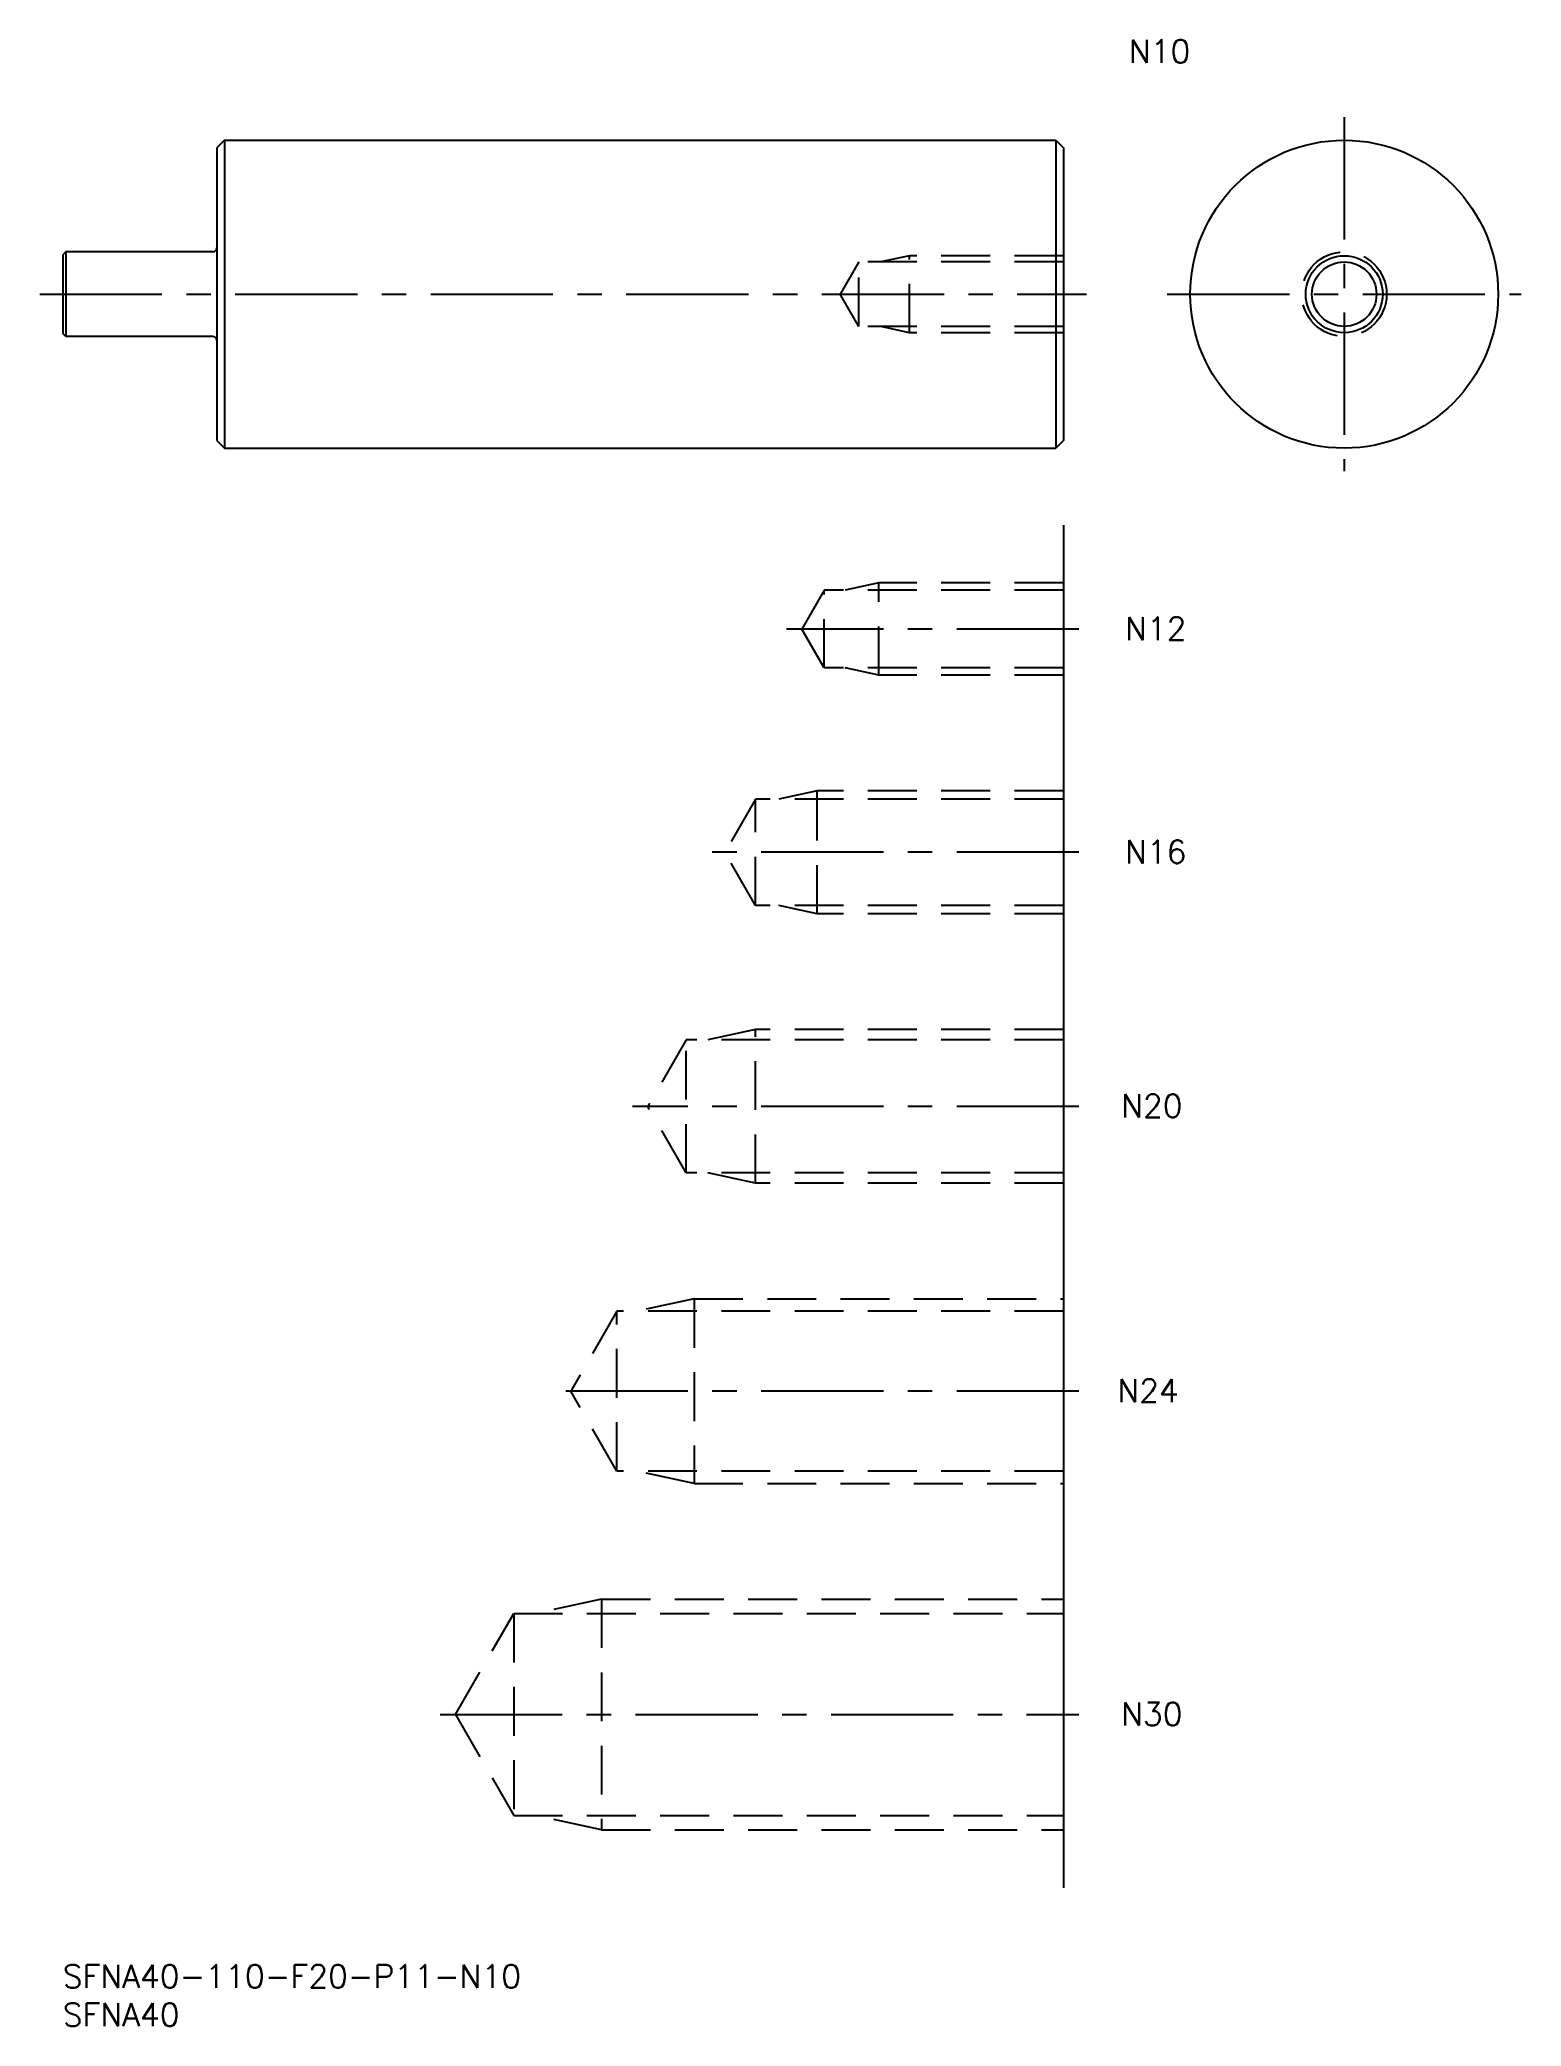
# Model space of a CAD drawing. Extents: x -3 to 189, y -8 to 250.
import ezdxf

# ---------------------------------------------------------------- set-up
doc = ezdxf.new("R2010")
doc.units = 0
doc.header["$LTSCALE"] = 0.5
doc.linetypes.add('CENTER', pattern=[50.8, 31.75, -6.35, 6.35, -6.35])
doc.linetypes.add('DASHED', pattern=[19.05, 12.7, -6.35])
for name, color, linetype in [('MSM_CENTER', 1, 'CENTER'), ('MSM_CONTINUOUS', 7, 'CONTINUOUS'), ('MSM_DASHED', 4, 'DASHED'), ('MSM_NARROW', 5, 'CONTINUOUS'), ('MSM_PART_NUMBER', 7, 'CONTINUOUS')]:
    doc.layers.add(name, color=color, linetype=linetype)
doc.styles.get("Standard").update_dxf_attribs({"font": 'txt.shx', "height": 3, "bigfont": 'bigfont.shx'})

# ---------------------------------------------------------------- blocks, each defined once
blk = doc.blocks.new('*U4')
at = {"layer": 'MSM_PART_NUMBER'}
blk.add_text('SFNA40-110-F20-P11-N10', height=3, dxfattribs=at).set_placement((0, -3))
blk = doc.blocks.new('*U5')
at = {"layer": 'MSM_PART_NUMBER'}
blk.add_text('SFNA40', height=3, dxfattribs=at).set_placement((0, -8))
blk = doc.blocks.new('*U6')
at = {"layer": 'MSM_PART_NUMBER'}
blk.add_text('N30', height=3, dxfattribs=at).set_placement((137.5, 31.06))
blk = doc.blocks.new('*U7')
at = {"layer": 'MSM_PART_NUMBER'}
blk.add_text('N24', height=3, dxfattribs=at).set_placement((137, 73.06))
blk = doc.blocks.new('*U8')
at = {"layer": 'MSM_PART_NUMBER'}
blk.add_text('N20', height=3, dxfattribs=at).set_placement((137.5, 110.06))
blk = doc.blocks.new('*U9')
at = {"layer": 'MSM_PART_NUMBER'}
blk.add_text('N16', height=3, dxfattribs=at).set_placement((138, 143.06))
blk = doc.blocks.new('*U10')
at = {"layer": 'MSM_PART_NUMBER'}
blk.add_text('N12', height=3, dxfattribs=at).set_placement((138, 172.06))
blk = doc.blocks.new('*U11')
at = {"layer": 'MSM_PART_NUMBER'}
blk.add_text('N10', height=3, dxfattribs=at).set_placement((138.5, 247.05))

msp = doc.modelspace()

# ---------------------------------------------------------------- linework, layer by layer
at = {"layer": 'MSM_CENTER'}
for p, q in [((166.47, 240), (166.47, 194)), ((-3, 217), (133, 217)), ((143.47, 217), (189.47, 217)), ((132, 173.5), (94, 173.5)), ((132, 144.5), (84, 144.5)), ((132, 111.5), (74, 111.5)), ((132, 74.5), (64, 74.5)), ((49, 32.5), (132, 32.5))]:
    msp.add_line(p, q, dxfattribs=at)
at = {"layer": 'MSM_CONTINUOUS'}
for p, q in [((21, 237), (20, 236)), ((20, 236), (20, 198)), ((21, 237), (21, 197)), ((21, 237), (129, 237)), ((129, 237), (129, 197)), ((129, 237), (130, 236)), ((130, 236), (130, 198)), ((0.4, 222.5), (0, 222.1)), ((0, 222.1), (0, 211.9)), ((19.5, 222.5), (0.4, 222.5)), ((0.4, 222.5), (0.4, 211.5)), ((0.4, 211.5), (0, 211.9)), ((19.5, 211.5), (0.4, 211.5)), ((20, 198), (21, 197)), ((21, 197), (129, 197)), ((130, 198), (129, 197)), ((130, 187), (130, 10))]:
    msp.add_line(p, q, dxfattribs=at)
for radius in [20, 4.19]:
    msp.add_circle((166.47, 217), radius, dxfattribs=at)
for centre, start, end in [((19.5, 223), 270, 0), ((19.5, 211), 0, 90)]:
    msp.add_arc(centre, 0.5, start, end, dxfattribs=at)
at = {"layer": 'MSM_DASHED'}
for p, q in [((110, 222), (106.25, 221.19)), ((110, 212), (110, 222)), ((130, 222), (110, 222)), ((103.42, 221.19), (101, 217)), ((103.42, 212.81), (103.42, 221.19)), ((130, 221.19), (103.42, 221.19)), ((103.42, 212.81), (101, 217)), ((130, 212.81), (103.42, 212.81)), ((110, 212), (106.25, 212.81)), ((130, 212), (110, 212)), ((98.92, 178.55), (96, 173.5)), ((98.92, 168.45), (98.92, 178.55)), ((130, 178.55), (98.92, 178.55)), ((106, 179.5), (101.62, 178.55)), ((106, 167.5), (106, 179.5)), ((130, 179.5), (106, 179.5)), ((98.92, 168.45), (96, 173.5)), ((130, 168.45), (98.92, 168.45)), ((106, 167.5), (101.62, 168.45)), ((130, 167.5), (106, 167.5)), ((98, 152.5), (93, 151.42)), ((98, 136.5), (98, 152.5)), ((130, 152.5), (98, 152.5)), ((89.99, 151.42), (86, 144.5)), ((89.99, 137.58), (89.99, 151.42)), ((130, 151.42), (89.99, 151.42)), ((89.99, 137.58), (86, 144.5)), ((130, 137.58), (89.99, 137.58)), ((98, 136.5), (93, 137.58)), ((130, 136.5), (98, 136.5)), ((90, 121.5), (83.75, 120.15)), ((130, 121.5), (90, 121.5)), ((90, 101.5), (90, 121.5)), ((80.99, 120.15), (76, 111.5)), ((130, 120.15), (80.99, 120.15)), ((80.99, 102.85), (80.99, 120.15)), ((80.99, 102.85), (76, 111.5)), ((130, 102.85), (80.99, 102.85)), ((90, 101.5), (83.75, 102.85)), ((130, 101.5), (90, 101.5)), ((82, 86.5), (74.5, 84.88)), ((82, 86.5), (130, 86.5)), ((82, 86.5), (82, 62.5)), ((71.99, 84.88), (66, 74.5)), ((71.99, 64.12), (71.99, 84.88)), ((130, 84.88), (71.99, 84.88)), ((71.99, 64.12), (66, 74.5)), ((130, 64.12), (71.99, 64.12)), ((82, 62.5), (74.5, 64.12)), ((82, 62.5), (130, 62.5)), ((70, 47.5), (61.25, 45.61)), ((70, 47.5), (130, 47.5)), ((70, 47.5), (70, 17.5)), ((51, 32.5), (58.57, 45.61)), ((58.57, 45.61), (130, 45.61)), ((58.57, 45.61), (58.57, 19.39)), ((51, 32.5), (58.57, 19.39)), ((58.57, 19.39), (130, 19.39)), ((70, 17.5), (61.25, 19.39)), ((70, 17.5), (130, 17.5))]:
    msp.add_line(p, q, dxfattribs=at)
msp.add_circle((166.47, 217), 5.5, dxfattribs=at)
at = {"layer": 'MSM_NARROW'}
msp.add_circle((166.47, 217), 5, dxfattribs=at)

# ---------------------------------------------------------------- block references
at = {"layer": 'MSM_CONTINUOUS'}
for name in ['*U11', '*U10', '*U9', '*U8', '*U7', '*U6', '*U4', '*U5']:
    msp.add_blockref(name, (0, 0), dxfattribs=at)

doc.saveas('drawing.dxf')
